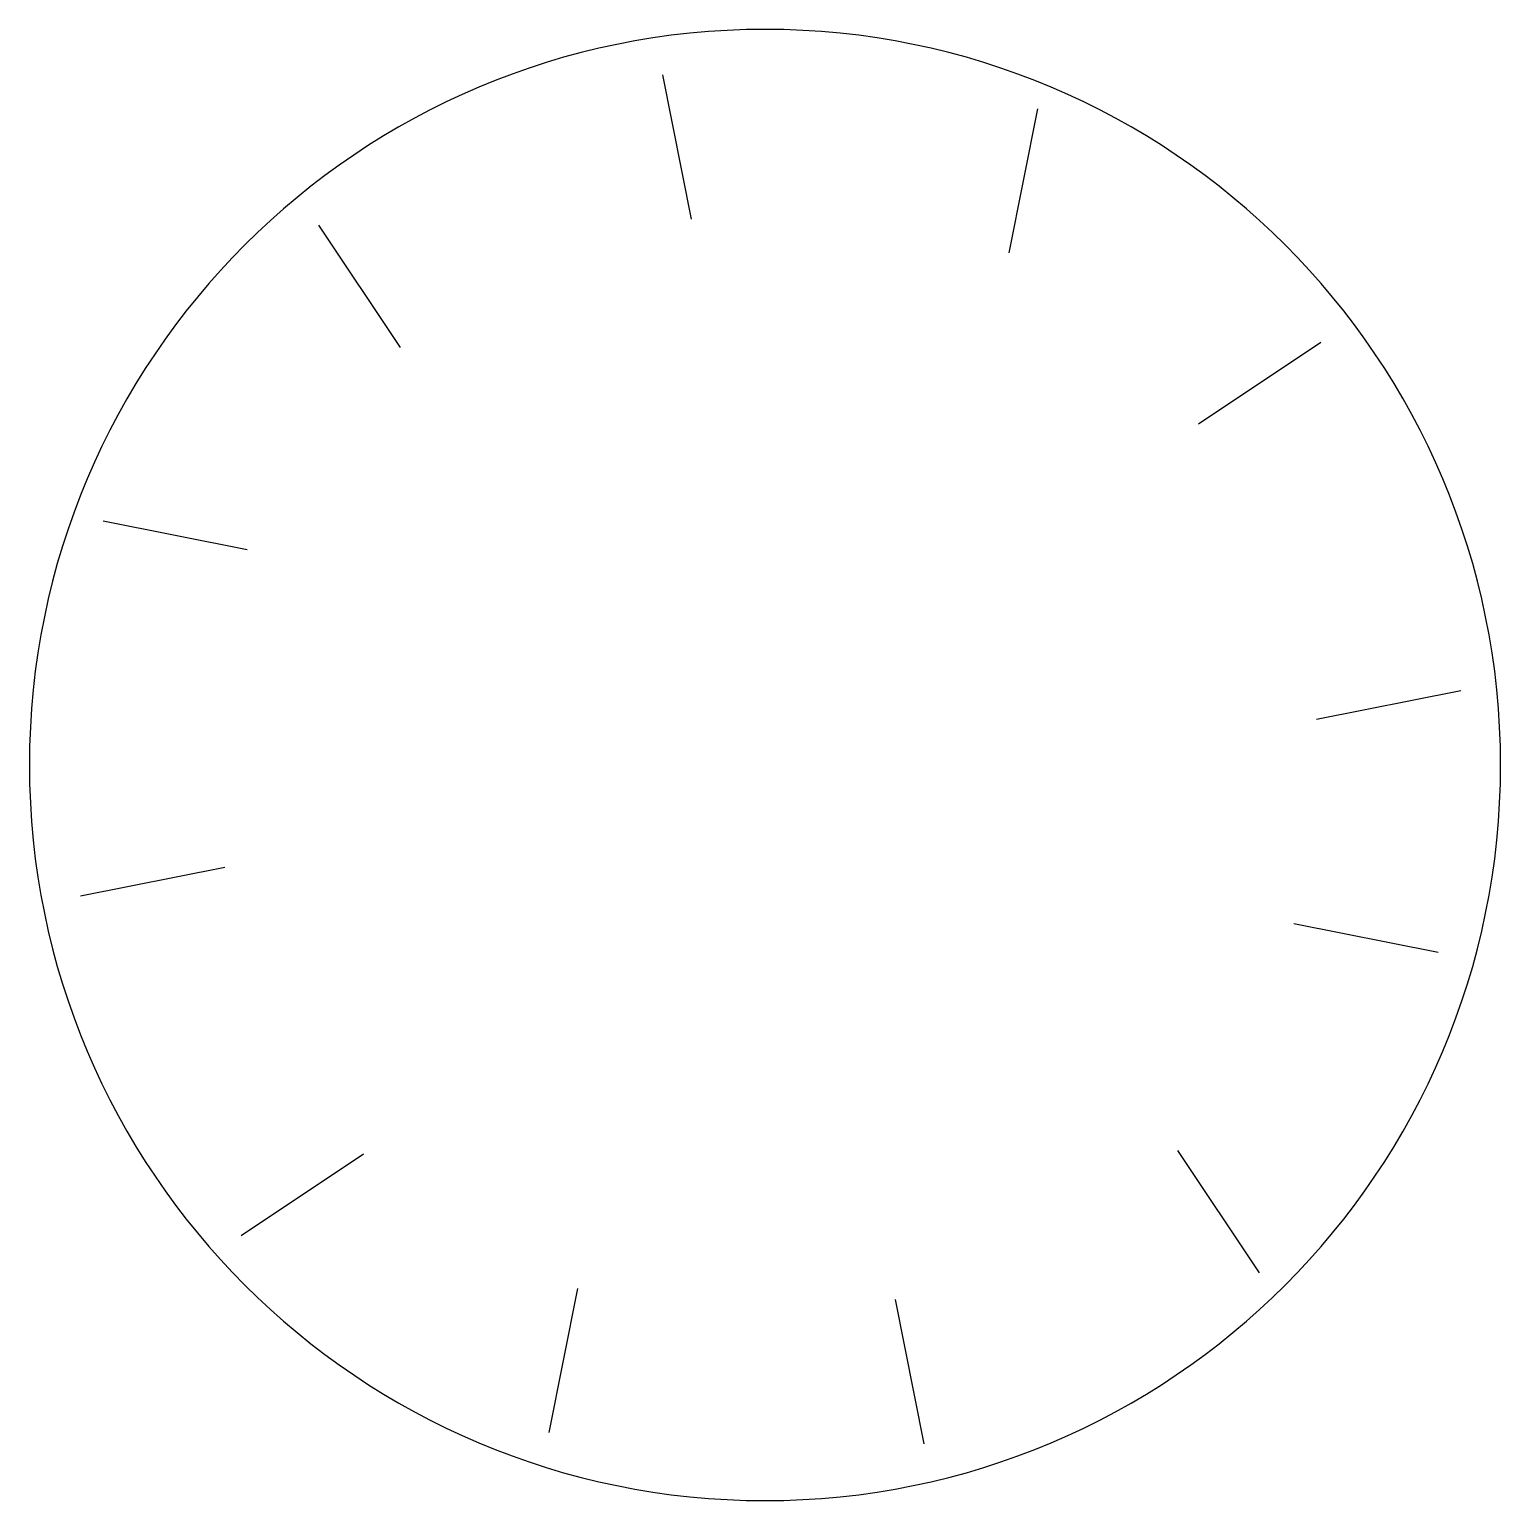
# Model space of a CAD drawing. Header units: millimetres. Extents: x 0 to 30, y 0 to 30.
import ezdxf

# ---------------------------------------------------------------- set-up
doc = ezdxf.new("R2010")
doc.units = ezdxf.units.MM
doc.layers.add('CUT', color=1, linetype='CONTINUOUS')
doc.layers.add('HALFCUT', color=6, linetype='CONTINUOUS')

msp = doc.modelspace()

# ---------------------------------------------------------------- linework, layer by layer
at = {"layer": 'CUT'}
for start, end in [(90, 180), (0, 90), (180, 270), (270, 0)]:
    msp.add_arc((15, 15), 15, start, end, dxfattribs=at)
at = {"layer": 'HALFCUT'}
for p, q in [((12.908, 29.074), (13.493, 26.132)), ((20.559, 28.384), (19.974, 25.442)), ((5.896, 26.009), (7.563, 23.515)), ((26.336, 23.614), (23.842, 21.948)), ((1.501, 19.981), (4.443, 19.396)), ((29.189, 16.514), (26.247, 15.929)), ((1.041, 12.33), (3.983, 12.915)), ((28.729, 11.174), (25.787, 11.76)), ((4.318, 5.406), (6.813, 7.073)), ((25.084, 4.645), (23.417, 7.14)), ((10.597, 1.386), (11.182, 4.328)), ((18.248, 1.156), (17.662, 4.098))]:
    msp.add_line(p, q, dxfattribs=at)

doc.saveas('drawing.dxf')
